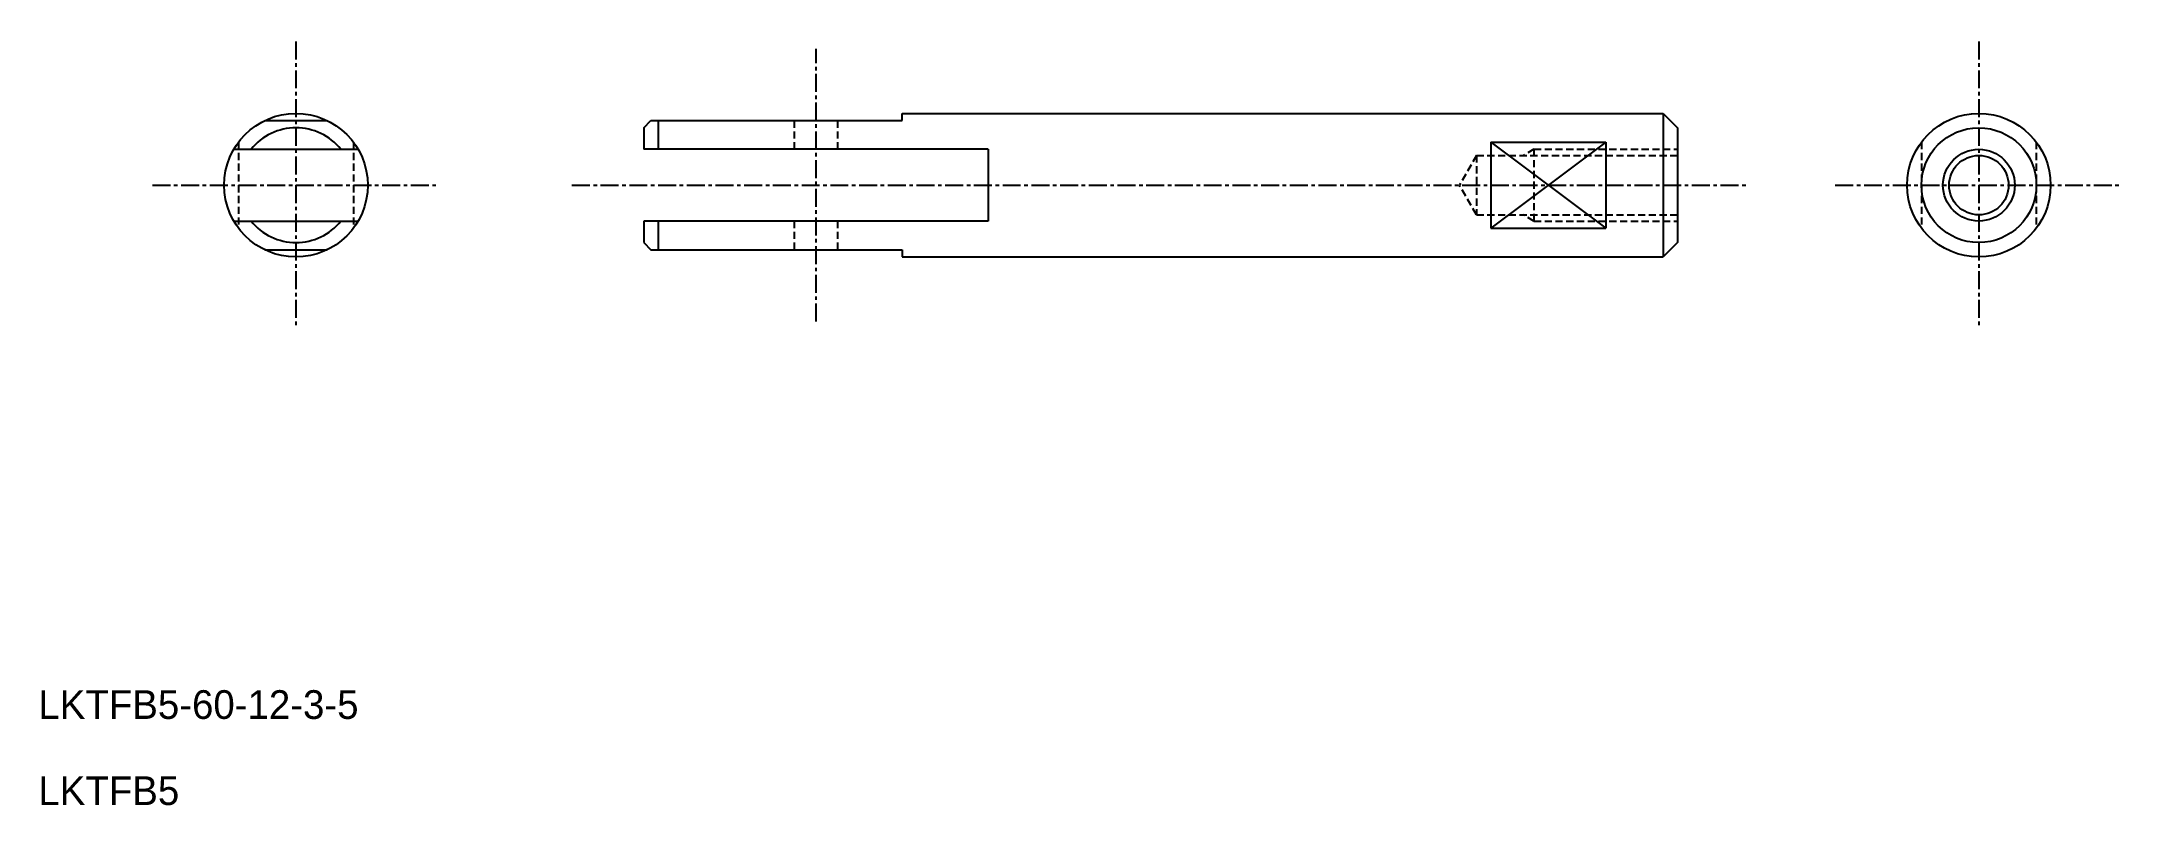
# Model space of a CAD drawing. Extents: x 186 to 331, y -40 to 13.
import ezdxf

# ---------------------------------------------------------------- set-up
doc = ezdxf.new("R2010")
doc.units = 0
doc.linetypes.add('CENTER', pattern=[2, 1.25, -0.25, 0.25, -0.25])
doc.linetypes.add('DASHED', pattern=[0.75, 0.5, -0.25])
doc.layers.get('0').update_dxf_attribs({"linetype": 'CONTINUOUS'})
doc.layers.add('CENTER', color=1, linetype='CENTER')

msp = doc.modelspace()

# ---------------------------------------------------------------- linework, layer by layer
at = {"color": 7, "linetype": 'CONTINUOUS'}
for p, q in [((201.91, 7.69), (206.26, 7.69)), ((228.3, 7.19), (228.8, 7.69)), ((228.8, 7.69), (246.3, 7.69)), ((229.3, 7.69), (229.3, 5.69)), ((246.3, 8.19), (299.3, 8.19)), ((246.3, 8.19), (299.3, 8.19)), ((246.3, 7.69), (246.3, 8.19)), ((299.3, 8.19), (299.3, -1.81)), ((299.3, 8.19), (300.3, 7.19)), ((228.3, 7.19), (228.3, 5.69)), ((287.3, 6.19), (295.3, 6.19)), ((295.3, 6.19), (287.3, 0.19)), ((287.3, 6.19), (295.3, 0.19)), ((287.3, 6.19), (287.3, 0.19)), ((295.3, 6.19), (295.3, 0.19)), ((300.3, 7.19), (300.3, -0.81)), ((199.75, 5.69), (208.41, 5.69)), ((252.3, 5.69), (228.3, 5.69)), ((252.3, 5.69), (252.3, 0.69)), ((199.75, 0.69), (208.41, 0.69)), ((252.3, 0.69), (228.3, 0.69)), ((228.3, 0.69), (228.3, -0.81)), ((229.3, 0.69), (229.3, -1.31)), ((287.3, 0.19), (295.3, 0.19)), ((201.91, -1.31), (206.26, -1.31)), ((228.3, -0.81), (228.8, -1.31)), ((228.8, -1.31), (246.3, -1.31)), ((246.3, -1.31), (246.3, -1.81)), ((300.3, -0.81), (299.3, -1.81)), ((246.3, -1.81), (299.3, -1.81)), ((246.3, -1.81), (299.3, -1.81))]:
    msp.add_line(p, q, dxfattribs=at)
at = {"color": 3, "linetype": 'DASHED'}
for p, q in [((238.8, 5.69), (238.8, 7.69)), ((241.8, 7.69), (241.8, 5.69)), ((200.08, 6.19), (200.08, 0.19)), ((208.08, 6.19), (208.08, 0.19)), ((317.29, 6.19), (317.29, 0.19)), ((325.29, 6.19), (325.29, 0.19)), ((286.3, 5.26), (285.11, 3.19)), ((286.3, 5.26), (300.3, 5.26)), ((286.3, 5.26), (286.3, 1.13)), ((290.3, 5.69), (289.55, 5.26)), ((290.3, 5.69), (300.3, 5.69)), ((290.3, 5.69), (290.3, 0.69)), ((286.3, 1.13), (285.11, 3.19)), ((238.8, -1.31), (238.8, 0.69)), ((241.8, 0.69), (241.8, -1.31)), ((286.3, 1.13), (300.3, 1.13)), ((290.3, 0.69), (289.55, 1.13)), ((290.3, 0.69), (300.3, 0.69))]:
    msp.add_line(p, q, dxfattribs=at)
at = {"color": 7, "linetype": 'CONTINUOUS'}
for centre, radius in [((204.08, 3.19), 5), ((321.29, 3.19), 5), ((321.29, 3.19), 4), ((321.29, 3.19), 2.07)]:
    msp.add_circle(centre, radius, dxfattribs=at)
at = {"color": 3, "linetype": 'CONTINUOUS'}
msp.add_circle((321.29, 3.19), 2.5, dxfattribs=at)
at = {"color": 7, "linetype": 'CONTINUOUS'}
for start, end in [(38.6822, 141.3178), (218.6822, 321.3178)]:
    msp.add_arc((204.08, 3.19), 4, start, end, dxfattribs=at)
at = {"layer": 'CENTER', "color": 1, "linetype": 'CENTER'}
for p, q in [((204.08, 13.19), (204.08, -6.81)), ((321.29, 13.19), (321.29, -6.81)), ((240.3, -6.31), (240.3, 12.69)), ((194.08, 3.19), (214.08, 3.19)), ((223.3, 3.19), (305.3, 3.19)), ((311.29, 3.19), (331.29, 3.19))]:
    msp.add_line(p, q, dxfattribs=at)

# ---------------------------------------------------------------- texts
at = {"color": 7, "linetype": 'CONTINUOUS'}
for s, p in [('LKTFB5-60-12-3-5', (186.14, -34)), ('LKTFB5', (186.14, -40))]:
    msp.add_text(s, height=2, dxfattribs=at).set_placement(p)

doc.saveas('drawing.dxf')
